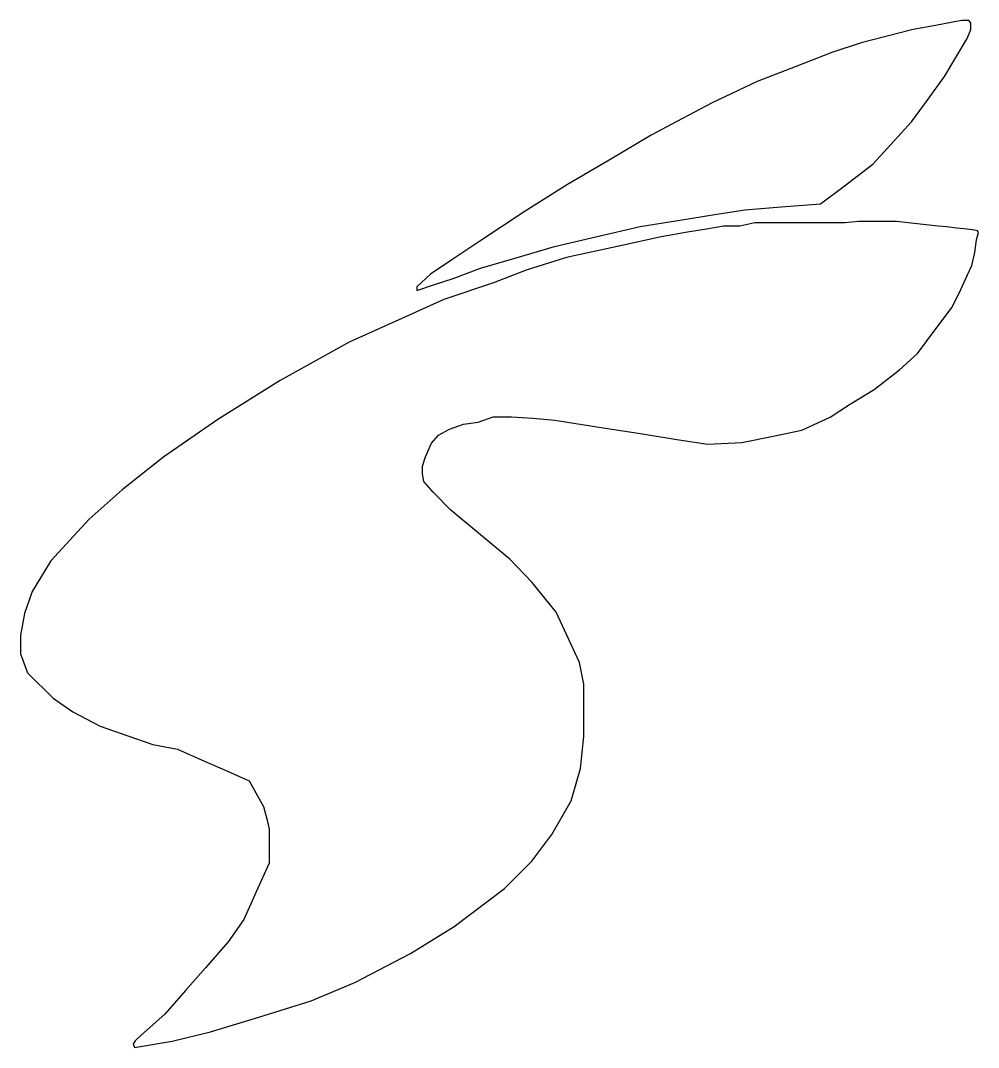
# Model space of a CAD drawing. Header units: millimetres. Extents: x 1606.27 to 1606.756, y 1157.598 to 1158.12.
import ezdxf

# ---------------------------------------------------------------- set-up
doc = ezdxf.new("R2010")
doc.units = ezdxf.units.MM

msp = doc.modelspace()

# ---------------------------------------------------------------- linework, layer by layer
for points in [[(1606.47093, 1157.98262), (1606.48005, 1157.98562), (1606.48942, 1157.9887), (1606.50337, 1157.99401), (1606.52137, 1157.99927), (1606.54096, 1158.00499), (1606.56254, 1158.01001), (1606.5844, 1158.01509), (1606.60453, 1158.01831), (1606.62227, 1158.02115), (1606.63765, 1158.02362), (1606.65601, 1158.02506), (1606.6761, 1158.02663), (1606.68799, 1158.03568), (1606.70261, 1158.0468), (1606.7118, 1158.05685), (1606.72225, 1158.06828), (1606.73074, 1158.07991), (1606.73905, 1158.0913), (1606.75058, 1158.11067), (1606.75242, 1158.11516), (1606.75242, 1158.11865), (1606.75137, 1158.11978), (1606.74786, 1158.11978), (1606.74318, 1158.11892), (1606.73448, 1158.11733), (1606.72307, 1158.11524), (1606.70926, 1158.11165), (1606.69662, 1158.10837), (1606.68184, 1158.10347), (1606.66312, 1158.09625), (1606.6438, 1158.0888), (1606.62096, 1158.078), (1606.60306, 1158.06843), (1606.59003, 1158.06147), (1606.56862, 1158.04885), (1606.54753, 1158.03643), (1606.52559, 1158.02262), (1606.50251, 1158.00727), (1606.48881, 1157.99816), (1606.47792, 1157.99091), (1606.47093, 1157.98447), (1606.47093, 1157.98262)], [(1606.32751, 1157.59803), (1606.3467, 1157.60117), (1606.36619, 1157.6059), (1606.39128, 1157.61367), (1606.4174, 1157.62175), (1606.43954, 1157.63101), (1606.46772, 1157.64582), (1606.48988, 1157.65942), (1606.51555, 1157.67878), (1606.52948, 1157.69269), (1606.53961, 1157.7063), (1606.54944, 1157.72328), (1606.55419, 1157.73973), (1606.55578, 1157.75595), (1606.55578, 1157.76932), (1606.55578, 1157.78257), (1606.55356, 1157.79359), (1606.54179, 1157.81921), (1606.52958, 1157.83431), (1606.5183, 1157.84608), (1606.5023, 1157.85939), (1606.48831, 1157.87104), (1606.47934, 1157.88024), (1606.4746, 1157.88563), (1606.47385, 1157.8895), (1606.47385, 1157.89331), (1606.47534, 1157.89805), (1606.47847, 1157.90498), (1606.48196, 1157.90918), (1606.48765, 1157.91218), (1606.49477, 1157.91467), (1606.50208, 1157.9158), (1606.50981, 1157.91844), (1606.51909, 1157.91844), (1606.5299, 1157.91781), (1606.54106, 1157.91671), (1606.56563, 1157.91286), (1606.58553, 1157.90974), (1606.60302, 1157.90699), (1606.61872, 1157.90453), (1606.63599, 1157.90533), (1606.65194, 1157.90862), (1606.66658, 1157.91164), (1606.68095, 1157.91823), (1606.6907, 1157.92477), (1606.7033, 1157.93236), (1606.71616, 1157.94231), (1606.72521, 1157.95066), (1606.73261, 1157.96048), (1606.7429, 1157.97413), (1606.74723, 1157.98314), (1606.75073, 1157.99059), (1606.75293, 1157.99527), (1606.75449, 1158.00188), (1606.7553, 1158.00835), (1606.75625, 1158.01212), (1606.7557, 1158.01287), (1606.75324, 1158.01347), (1606.74883, 1158.01395), (1606.74518, 1158.01434), (1606.74011, 1158.01489), (1606.73586, 1158.01534), (1606.72825, 1158.01616), (1606.72209, 1158.01683), (1606.71458, 1158.01764), (1606.707, 1158.01764), (1606.70331, 1158.01764), (1606.69545, 1158.01764), (1606.68842, 1158.01695), (1606.68068, 1158.01695), (1606.67257, 1158.01695), (1606.66292, 1158.01695), (1606.64275, 1158.01695), (1606.63508, 1158.01525), (1606.62669, 1158.01525), (1606.6182, 1158.01382), (1606.60851, 1158.01218), (1606.59509, 1158.00992), (1606.57366, 1158.00521), (1606.54693, 1157.99934), (1606.52648, 1157.99303), (1606.5099, 1157.98659), (1606.48464, 1157.9781), (1606.46341, 1157.96846), (1606.4367, 1157.95631), (1606.4016, 1157.93683), (1606.36999, 1157.9171), (1606.34253, 1157.89806), (1606.32136, 1157.8814), (1606.30461, 1157.86652), (1606.28515, 1157.84526), (1606.27562, 1157.82967), (1606.27169, 1157.81851), (1606.26971, 1157.80752), (1606.26971, 1157.79799), (1606.27316, 1157.78831), (1606.2863, 1157.77543), (1606.29632, 1157.76854), (1606.31012, 1157.76132), (1606.32424, 1157.75639), (1606.33683, 1157.752), (1606.3494, 1157.74961), (1606.36353, 1157.74337), (1606.37325, 1157.73908), (1606.38586, 1157.73351), (1606.39013, 1157.72581), (1606.39316, 1157.72038), (1606.3949, 1157.71351), (1606.39607, 1157.70891), (1606.39607, 1157.703), (1606.39607, 1157.69167), (1606.38946, 1157.67713), (1606.38306, 1157.66302), (1606.37518, 1157.65169), (1606.36367, 1157.63856), (1606.35353, 1157.62698), (1606.34302, 1157.61499), (1606.331, 1157.60426), (1606.32797, 1157.60142), (1606.3269, 1157.5999), (1606.32751, 1157.59803)]]:
    msp.add_lwpolyline(points)

doc.saveas('drawing.dxf')
